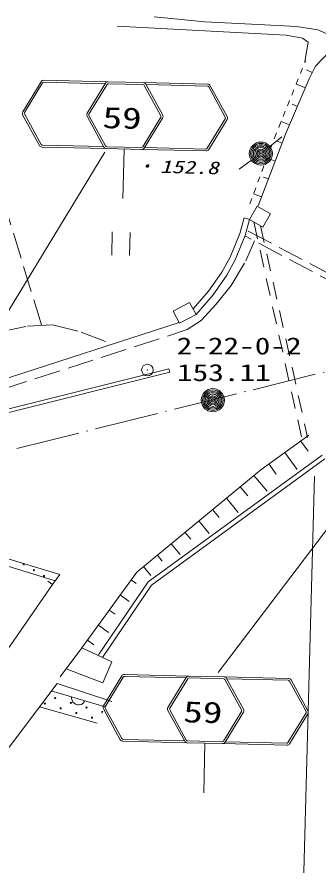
# Model space of a CAD drawing. Units: millimetres, scale not verified. Extents: x 40000 to 680000, y 20000 to 380000.
# Drawn here: x 238249 to 264191, y 265053 to 338162 of the extents above; entities that cross this region are included whole.
import ezdxf
from ezdxf.enums import TextEntityAlignment as Align

# ---------------------------------------------------------------- set-up
doc = ezdxf.new("R2010")
doc.units = ezdxf.units.MM
doc.header["$LTSCALE"] = 1000
for name, pattern in [('USER1', [1, 0.5, -0.5]), ('USER2', [3, 2.25, -0.75]), ('USER3', [2.5, 1.5, -1]), ('USER4', [7.000001, 5.508197, -0.688525, 0.114754, -0.688525])]:
    doc.linetypes.add(name, pattern=pattern)
for name, color, linetype, lineweight in [('S-BGD', 1, 'Continuous', 13), ('S-BGD-HTXT', 6, 'Continuous', 13), ('S-BMK', 3, 'USER4', 13), ('S-BMK-SRVR', 5, 'Continuous', 13)]:
    doc.layers.add(name, color=color, linetype=linetype, lineweight=lineweight)
doc.styles.add('ＭＳ ゴシック', font='')
doc.styles.get('ＭＳ ゴシック').set_extended_font_data('MS Gothic')

# ---------------------------------------------------------------- blocks, each defined once
blk = doc.blocks.new('BUHIN98')
at = {"layer": 'S-BGD'}
blk.add_line((0, 0), (213, -452), dxfattribs=at)
blk = doc.blocks.new('BUHIN122')
at = {"layer": 'S-BGD'}
for p, q in [((-133, 1252), (-1174, -456)), ((137, -1255), (1178, 453))]:
    blk.add_line(p, q, dxfattribs=at)
blk = doc.blocks.new('BUHIN131')
at = {"layer": 'S-BGD'}
for radius in [995, 880, 765, 645, 530, 390, 270, 155, 30]:
    blk.add_circle((0, 0), radius, dxfattribs=at)

msp = doc.modelspace()

# ---------------------------------------------------------------- linework, layer by layer
at = {"layer": 'S-BGD'}
for p, q in [((250073, 338162), (254440, 337743)), ((246896, 337380), (261452, 336584)), ((254440, 337743), (259037, 337499)), ((259037, 337499), (262327, 337331)), ((262327, 337331), (264171, 337061)), ((264171, 337061), (264885, 336728)), ((261452, 336584), (262845, 336326)), ((262845, 336326), (263333, 335998)), ((263333, 335998), (263068, 334335)), ((263961, 333908), (265812, 335849)), ((263700, 333372), (263203, 333614)), ((263961, 333908), (263439, 332837)), ((240548, 332703), (246102, 332571)), ((263439, 332837), (261385, 328057)), ((238744, 329993), (240323, 332580)), ((238898, 329925), (240454, 332475)), ((240566, 332536), (245854, 332411)), ((244298, 329861), (245877, 332449)), ((244452, 329794), (246008, 332343)), ((246102, 332571), (249131, 332499)), ((246120, 332404), (249105, 332334)), ((249131, 332499), (254685, 332368)), ((249214, 332267), (250648, 329647)), ((249350, 332366), (250804, 329707)), ((249371, 332327), (254659, 332202)), ((254768, 332136), (256202, 329515)), ((254904, 332235), (256358, 329576)), ((263097, 332040), (262308, 332379)), ((262412, 330447), (261961, 330641)), ((238738, 329737), (240193, 327077)), ((238895, 329797), (240328, 327177)), ((244292, 329605), (245747, 326946)), ((244449, 329665), (245882, 327045)), ((250645, 329519), (249089, 326969)), ((250798, 329451), (249219, 326864)), ((256199, 329387), (254643, 326838)), ((256352, 329319), (254773, 326732)), ((261728, 328854), (261011, 329162)), ((261385, 328057), (259028, 321886)), ((260049, 327005), (261067, 327814)), ((240411, 326944), (245965, 326813)), ((245726, 326985), (240437, 327110)), ((245965, 326813), (248995, 326741)), ((248977, 326908), (245992, 326979)), ((254531, 326776), (249243, 326902)), ((261091, 327286), (260659, 327451)), ((245820, 326516), (232833, 305121)), ((247480, 326777), (247379, 322500)), ((248995, 326741), (254549, 326610)), ((258452, 325803), (257393, 325047)), ((260502, 325743), (259793, 326014)), ((259912, 324200), (259494, 324360)), ((259323, 322658), (258639, 322919)), ((258294, 320706), (258946, 321854)), ((258946, 321854), (260101, 321199)), ((260101, 321199), (259449, 320050)), ((257445, 319491), (257812, 320837)), ((257812, 320837), (258294, 320706)), ((258294, 320706), (257919, 319330)), ((259449, 320050), (258294, 320706)), ((256606, 317449), (257445, 319491)), ((257919, 319330), (257058, 317233)), ((255904, 316166), (256606, 317449)), ((257058, 317233), (256330, 315902)), ((254764, 314527), (255904, 316166)), ((256330, 315902), (255159, 314219)), ((253426, 312988), (254764, 314527)), ((255159, 314219), (253676, 312513)), ((253129, 313554), (251710, 312809)), ((253676, 312513), (253129, 313554)), ((251710, 312809), (252257, 311768)), ((252257, 311768), (253676, 312513)), ((252228, 311821), (230983, 304953)), ((211959, 297955), (251345, 307838)), ((251345, 307838), (251418, 307547)), ((251418, 307547), (212032, 297664)), ((271437, 302543), (255588, 281664)), ((259266, 299136), (263390, 302096)), ((262703, 301603), (263336, 300721)), ((261328, 300616), (262388, 299139)), ((249549, 289461), (264555, 300395)), ((264790, 300071), (249841, 289179)), ((248567, 290286), (259266, 299136)), ((259954, 299629), (260592, 298739)), ((258672, 298644), (259809, 297269)), ((257483, 297661), (258128, 296881)), ((256294, 296678), (257306, 295455)), ((255106, 295694), (255675, 295006)), ((253917, 294711), (254803, 293640)), ((241542, 289544), (227527, 293940)), ((227752, 294405), (241940, 290091)), ((252728, 293728), (253222, 293131)), ((251539, 292744), (252300, 291825)), ((250350, 291761), (250769, 291255)), ((243845, 283782), (248567, 290286)), ((249162, 290778), (249797, 290010)), ((241321, 289225), (241940, 290091)), ((248095, 289636), (248533, 289318)), ((236880, 282821), (241321, 289225)), ((245283, 283167), (249549, 289461)), ((249841, 289179), (245614, 282943)), ((247151, 288335), (247931, 287769)), ((246206, 287034), (246705, 286672)), ((245262, 285733), (246143, 285093)), ((244317, 284432), (244877, 284026)), ((241958, 281268), (243845, 283782)), ((243845, 283782), (246436, 282563)), ((246436, 282563), (245662, 280753)), ((245662, 280753), (242490, 281976)), ((247507, 281478), (253061, 281346)), ((245703, 278768), (247282, 281355)), ((245857, 278700), (247413, 281249)), ((247525, 281311), (252813, 281185)), ((251257, 278636), (252836, 281223)), ((251411, 278568), (252967, 281118)), ((253061, 281346), (256090, 281274)), ((253079, 281179), (256064, 281108)), ((256090, 281274), (261644, 281143)), ((256173, 281042), (257607, 278422)), ((256309, 281141), (257763, 278482)), ((256330, 281102), (261618, 280977)), ((261727, 280910), (263161, 278290)), ((261863, 281010), (263317, 278351)), ((241711, 280703), (234592, 271267)), ((241198, 280067), (245857, 278677)), ((241711, 280703), (246416, 279151)), ((245154, 277293), (240191, 278690)), ((245854, 278572), (247287, 275952)), ((245697, 278511), (247152, 275852)), ((251251, 278380), (252706, 275721)), ((251408, 278440), (252841, 275820)), ((257604, 278294), (256048, 275744)), ((257757, 278226), (256178, 275638)), ((263158, 278162), (261602, 275613)), ((263311, 278094), (261732, 275507)), ((247370, 275719), (252924, 275588)), ((252685, 275760), (247396, 275885)), ((255936, 275683), (252951, 275753)), ((261490, 275551), (256202, 275677)), ((252924, 275588), (255954, 275516)), ((254439, 275552), (254338, 271275)), ((255954, 275516), (261508, 275384))]:
    msp.add_line(p, q, dxfattribs=at)
at = {"layer": 'S-BGD', "linetype": 'USER1'}
for p, q in [((260430, 327719), (263115, 334379)), ((258310, 322039), (260430, 327719))]:
    msp.add_line(p, q, dxfattribs=at)
at = {"layer": 'S-BGD', "linetype": 'USER2'}
for p, q in [((240362, 311631), (234494, 330786)), ((258177, 319698), (269106, 313934)), ((269033, 313407), (257944, 319256)), ((257978, 317135), (258712, 318850)), ((256710, 315013), (257978, 317135)), ((255426, 313401), (256710, 315013)), ((254118, 311987), (255426, 313401)), ((236807, 311007), (239146, 311508)), ((239146, 311508), (241323, 311608)), ((241323, 311608), (243786, 310993)), ((252924, 311206), (254118, 311987)), ((231230, 304192), (252924, 311206)), ((243786, 310993), (246343, 310023))]:
    msp.add_line(p, q, dxfattribs=at)
at = {"layer": 'S-BGD', "linetype": 'USER3'}
for p, q in [((258652, 320503), (262805, 301806)), ((259238, 320170), (263293, 301915))]:
    msp.add_line(p, q, dxfattribs=at)
at = {"layer": 'S-BGD'}
msp.add_lwpolyline([(244102, 279201), (244017, 279082), (243914, 278991), (243767, 278897), (243620, 278865), (243473, 278865), (243295, 278919), (243172, 278999), (243066, 279106), (242992, 279266), (242956, 279399), (242952, 279544)], dxfattribs=at)
for centre, radius in [((249485, 307723), 15), ((238844, 290979), 49.8), ((239709, 290477), 49.8), ((240574, 289975), 49.8), ((241534, 279445), 49.8), ((240654, 278970), 49.8), ((242010, 278565), 49.8), ((242889, 279041), 49.8), ((244245, 278637), 49.8), ((243365, 278161), 49.8), ((244720, 277757), 49.8)]:
    msp.add_circle(centre, radius, dxfattribs=at)
for centre, radius, start, end in [((240541, 332447), 256, 88.64316, 148.60654), ((240563, 332408), 128, 88.64316, 148.60654), ((246095, 332315), 256, 88.64316, 148.60654), ((246117, 332276), 128, 88.64316, 148.60654), ((249102, 332206), 128, 28.67987, 88.64316), ((249125, 332244), 256, 28.67987, 88.64316), ((254656, 332074), 128, 28.67987, 88.64316), ((254679, 332112), 256, 28.67987, 88.64316), ((238962, 329859), 256, 148.60654, 208.68005), ((239007, 329858), 128, 148.60654, 208.68005), ((244517, 329728), 256, 148.60654, 208.68005), ((244561, 329727), 128, 148.60654, 208.68005), ((250535, 329585), 128, 328.60649, 28.67987), ((250580, 329584), 256, 328.60649, 28.67987), ((256089, 329454), 128, 328.60649, 28.67987), ((256134, 329453), 256, 328.60649, 28.67987), ((240417, 327200), 256, 208.68005, 268.64316), ((240440, 327238), 128, 208.68005, 268.64316), ((245971, 327069), 256, 208.68005, 268.64316), ((245994, 327107), 128, 208.68005, 268.64316), ((248980, 327036), 128, 268.64316, 328.60649), ((249001, 326997), 256, 268.64316, 328.60649), ((254533, 326904), 128, 268.64316, 328.60649), ((254555, 326866), 256, 268.64316, 328.60649), ((247500, 281222), 256, 88.64316, 148.60654), ((247522, 281183), 128, 88.64316, 148.60654), ((253055, 281090), 256, 88.64316, 148.60654), ((253076, 281051), 128, 88.64316, 148.60654), ((256061, 280980), 128, 28.67987, 88.64316), ((256084, 281018), 256, 28.67987, 88.64316), ((261615, 280849), 128, 28.67987, 88.64316), ((261638, 280887), 256, 28.67987, 88.64316), ((245921, 278634), 256, 148.60654, 208.68005), ((245966, 278633), 128, 148.60654, 208.68005), ((251476, 278503), 256, 148.60654, 208.68005), ((251520, 278502), 128, 148.60654, 208.68005), ((245600, 278232), 49.8, 29.51236, 276.65172), ((257494, 278360), 128, 328.60649, 28.67987), ((257539, 278359), 256, 328.60649, 28.67987), ((263048, 278229), 128, 328.60649, 28.67987), ((263093, 278228), 256, 328.60649, 28.67987), ((247376, 275975), 256, 208.68005, 268.64316), ((247399, 276013), 128, 208.68005, 268.64316), ((252930, 275844), 256, 208.68005, 268.64316), ((252953, 275882), 128, 208.68005, 268.64316), ((255938, 275811), 128, 268.64316, 328.60649), ((255960, 275772), 256, 268.64316, 328.60649), ((261492, 275679), 128, 268.64316, 328.60649), ((261514, 275640), 256, 268.64316, 328.60649)]:
    msp.add_arc(centre, radius, start, end, dxfattribs=at)
at = {"layer": 'S-BGD-HTXT'}
msp.add_line((263891, 298568), (262628, 252317), dxfattribs=at)
at = {"layer": 'S-BMK'}
msp.add_line((177089, 285761), (270976, 309102), dxfattribs=at)
at = {"layer": 'S-BMK-SRVR'}
msp.add_circle((249485, 307723), 498, dxfattribs=at)

# ---------------------------------------------------------------- block references
at = {"rotation": 210}
for name, p in [('BUHIN131', (259266, 326383)), ('BUHIN122', (247206, 318607)), ('BUHIN131', (255125, 305125)), ('BUHIN98', (241321, 289225))]:
    msp.add_blockref(name, p, dxfattribs=at)

# ---------------------------------------------------------------- texts
at = {"layer": 'S-BGD', "style": 'ＭＳ ゴシック', "width": 1.35}
for p in [(245593, 328038), (252552, 276812)]:
    msp.add_text('59', height=1833, rotation=358.6, dxfattribs=at).set_placement(p, align=Align.BOTTOM_LEFT)
at = {"layer": 'S-BGD', "style": 'ＭＳ ゴシック', "oblique": 15}
msp.add_text('・', height=1100, rotation=358.6, dxfattribs=at).set_placement((248580, 324440), align=Align.BOTTOM_LEFT)
at = {"layer": 'S-BGD', "style": 'ＭＳ ゴシック', "oblique": 15, "width": 1.35}
msp.add_text('152.8', height=1100, rotation=358.6, dxfattribs=at).set_placement((250565, 324393), align=Align.BOTTOM_LEFT)
at = {"layer": 'S-BMK-SRVR', "style": 'ＭＳ ゴシック', "width": 1.35}
for s, p in [('2-22-0-2', (252009, 308632)), ('153.11', (252037, 306334))]:
    msp.add_text(s, height=1466, dxfattribs=at).set_placement(p, align=Align.BOTTOM_LEFT)

doc.saveas('drawing.dxf')
